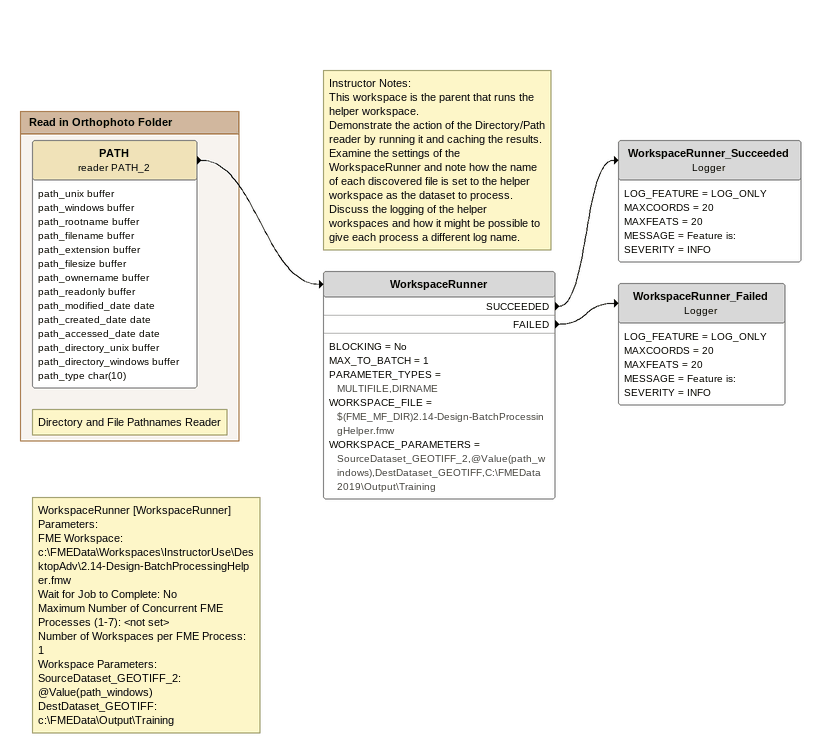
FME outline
Note: WorkspaceRunner [WorkspaceRunner] / Parameters: / FME Workspace: c:\FMEData\Workspaces\InstructorUse\DesktopAdv\2.14-Design-BatchProcessingHelper.fmw / Wait for Job to Complete: No / Maximum Number of Concurrent FME Processes (1-7): <not set> / Number of Workspaces per FME Process: 1 / Workspace Parameters: / SourceDataset_GEOTIFF_2: @Value(path_windows) / DestDataset_GEOTIFF: c:\FMEData\Output\Training
Note: Instructor Notes: / This workspace is the parent that runs the helper workspace. / Demonstrate the action of the Directory/Path reader by running it and caching the results. / Examine the settings of the WorkspaceRunner and note how the name of each discovered file is set to the helper workspace as the dataset to process. / Discuss the logging of the helper workspaces and how it might be possible to give each process a different log name.
WorkspaceRunner
    BLOCKING = No
    MAX_TO_BATCH = 1
    PARAMETER_TYPES = MULTIFILE,DIRNAME
    WORKSPACE_FILE = $(FME_MF_DIR)2.14-Design-BatchProcessingHelper.fmw
    WORKSPACE_PARAMETERS = SourceDataset_GEOTIFF_2,@Value(path_windows),DestDataset_GEOTIFF,C:\FMEData2019\Output\Training
    SUCCEEDED -> WorkspaceRunner_Succeeded
    FAILED -> WorkspaceRunner_Failed
WorkspaceRunner_Succeeded: Logger
    LOG_FEATURE = LOG_ONLY
    MAXCOORDS = 20
    MAXFEATS = 20
    MESSAGE = Feature is:
    SEVERITY = INFO
WorkspaceRunner_Failed: Logger
    LOG_FEATURE = LOG_ONLY
    MAXCOORDS = 20
    MAXFEATS = 20
    MESSAGE = Feature is:
    SEVERITY = INFO

Bookmark: Read in Orthophoto Folder
Note: Directory and File Pathnames Reader
PATH (reader PATH_2)
    attributes: path_unix buffer, path_windows buffer, path_rootname buffer, path_filename buffer, path_extension buffer, path_filesize buffer, path_ownername buffer, path_readonly buffer, path_modified_date date, path_created_date date, path_accessed_date date, path_directory_unix buffer, path_directory_windows buffer, path_type char(10)
    -> WorkspaceRunner
